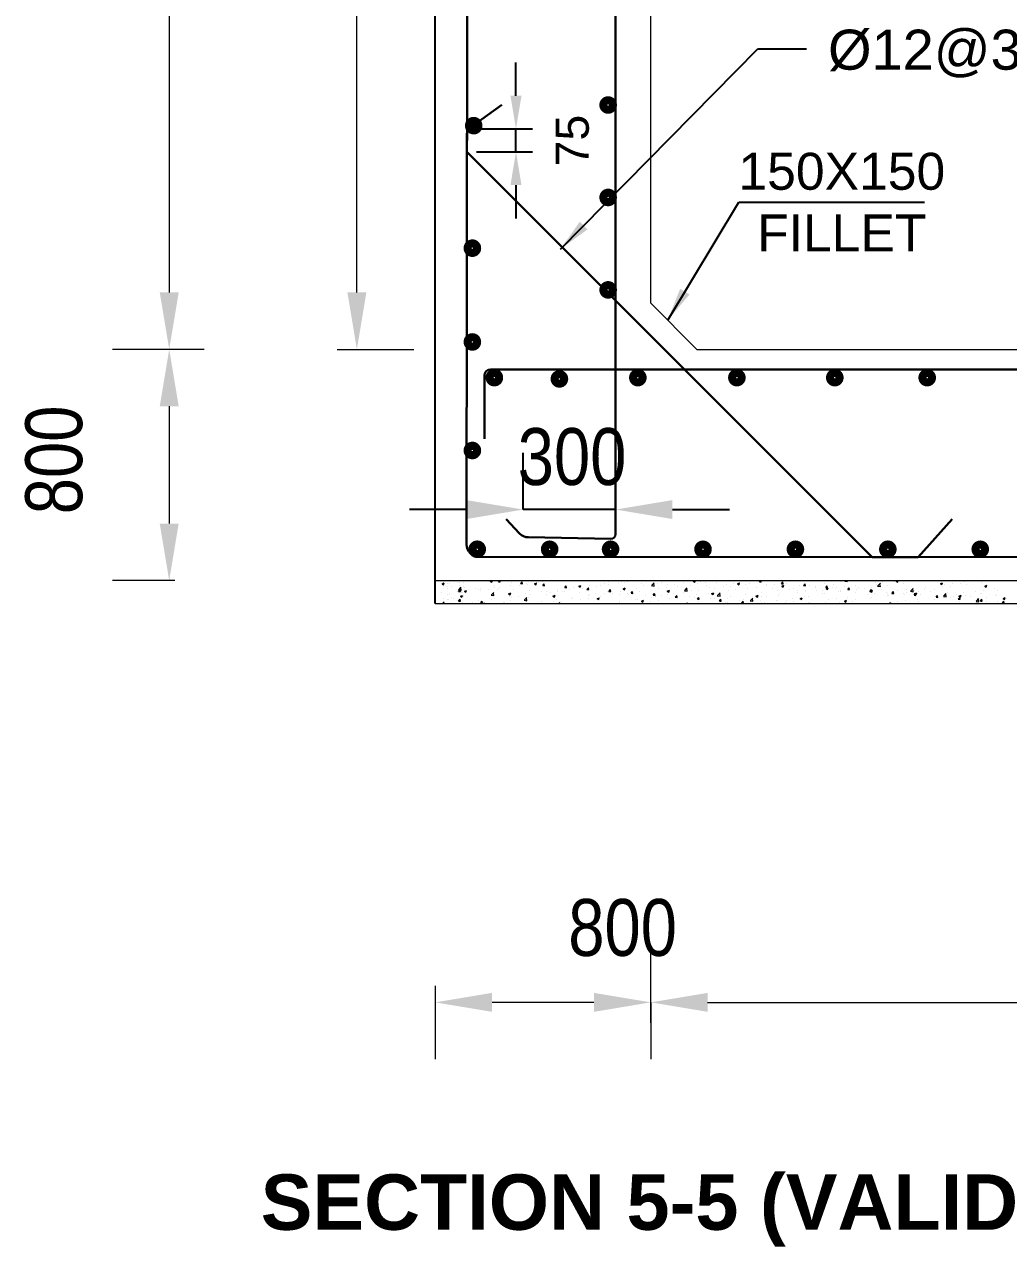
# Model space of a CAD drawing. Extents: x -426260 to 2055400, y -4304674 to -305611.
# Drawn here: x 608563 to 612716, y -1911480 to -1906324 of the extents above; entities that cross this region are included whole.
import ezdxf

# ---------------------------------------------------------------- set-up
doc = ezdxf.new("R2010")
doc.units = 0
doc.header["$LTSCALE"] = 300
doc.header["$MEASUREMENT"] = 0
doc.header["$PDMODE"] = 3
doc.layers.get('DEFPOINTS').update_dxf_attribs({"linetype": 'CONTINUOUS'})
doc.layers.add('Dim', color=7, linetype='CONTINUOUS', lineweight=9)
doc.layers.add('ROD', color=1, linetype='CONTINUOUS', lineweight=30)
doc.layers.add('LINE', color=7, linetype='CONTINUOUS')
doc.layers.add('TXT', color=7, linetype='CONTINUOUS')
doc.styles.add('Arial', font='arial.ttf')
doc.styles.add('DIM', font='isocp3.shx')
doc.styles.add('dimText', font='ARIALN.TTF')
doc.dimstyles.new('dim n_120', dxfattribs={"dimtxt": 240, "dimasz": 240, "dimexe": 240, "dimexo": 150, "dimgap": 100, "dimtad": 2, "dimdec": 0, "dimzin": 0, "dimdsep": 46, "dimtxsty": 'DIM', "dimcen": 350, "dimclrd": 5, "dimclre": 5, "dimclrt": 7, "dimadec": 0, "dimazin": 0, "dimtfac": 1, "dimtdec": 0, "dimtmove": 0, "dimatfit": 3, "dimfxl": 240, "dimfxlon": 1, "dimtolj": 1, "dimtzin": 0, "dimarcsym": 0})
doc.dimstyles.new('dim_70', dxfattribs={"dimtxt": 140, "dimasz": 140, "dimexe": 70, "dimexo": 40, "dimgap": 50, "dimtad": 1, "dimdec": 0, "dimzin": 0, "dimdsep": 46, "dimtxsty": 'Arial', "dimcen": 0.09, "dimclrd": 5, "dimclre": 5, "dimclrt": 7, "dimadec": 0, "dimazin": 0, "dimtfac": 1, "dimtdec": 0, "dimtmove": 0, "dimatfit": 3, "dimfxl": 1, "dimtolj": 1, "dimtzin": 0, "dimarcsym": 0})

# ---------------------------------------------------------------- blocks, each defined once
blk = doc.blocks.new('*D560')
at = {"layer": 'DEFPOINTS', "color": 0, "ltscale": 50, "transparency": 16777216}
for p in [(610430.6, -1906764.9), (610637.2, -1906764.9), (610430.5, -1906862.1)]:
    blk.add_point(p, dxfattribs=at)
at = {"layer": 'Dim', "color": 5, "lineweight": -2, "ltscale": 50, "transparency": 16777216}
for p, q in [((610637.2, -1906624.9), (610637.2, -1906484.9)), ((610470.6, -1906764.9), (610707.2, -1906764.9)), ((610637.2, -1906862.1), (610637.2, -1906764.9)), ((610470.5, -1906862.1), (610707.2, -1906862.1)), ((610637.2, -1907002.1), (610637.2, -1907142.1))]:
    blk.add_line(p, q, dxfattribs=at)
at = {"layer": 'Dim', "color": 5, "ltscale": 50, "transparency": 16777216}
for points in [[(610613.9, -1906624.9), (610660.6, -1906624.9), (610637.2, -1906764.9)], [(610613.9, -1907002.1), (610660.6, -1907002.1), (610637.2, -1906862.1)]]:
    blk.add_solid(points, dxfattribs=at)
at = {"layer": 'Dim', "color": 7, "lineweight": 18, "ltscale": 50, "transparency": 16777216, "insert": (610875.5, -1906813.9), "char_height": 140, "attachment_point": 5, "rotation": 90, "style": 'Arial'}
blk.add_mtext('\\A1;75', dxfattribs=at)
blk = doc.blocks.new('*D561')
at = {"layer": 'DEFPOINTS', "color": 0, "ltscale": 50, "transparency": 16777216}
for p in [(610667.6, -1908370.7), (610667.6, -1908487.3), (611057.6, -1908487.3)]:
    blk.add_point(p, dxfattribs=at)
at = {"layer": 'Dim', "color": 5, "lineweight": -2, "ltscale": 50, "transparency": 16777216}
for p, q in [((610667.6, -1908370.7), (610667.6, -1908130.7)), ((611057.6, -1908370.7), (611057.6, -1908130.7)), ((610427.6, -1908370.7), (610187.6, -1908370.7)), ((611057.6, -1908370.7), (610667.6, -1908370.7)), ((611297.6, -1908370.7), (611537.6, -1908370.7))]:
    blk.add_line(p, q, dxfattribs=at)
at = {"layer": 'Dim', "color": 5, "ltscale": 50, "transparency": 16777216}
for points in [[(610427.6, -1908330.7), (610427.6, -1908410.7), (610667.6, -1908370.7)], [(611297.6, -1908330.7), (611297.6, -1908410.7), (611057.6, -1908370.7)]]:
    blk.add_solid(points, dxfattribs=at)
at = {"layer": 'Dim', "color": 7, "ltscale": 50, "transparency": 16777216, "insert": (610873.8, -1908148.8), "char_height": 240, "attachment_point": 5, "style": 'dimText'}
blk.add_mtext('\\A1;300', dxfattribs=at)

msp = doc.modelspace()

# ---------------------------------------------------------------- linework, layer by layer
at = {"layer": 'Dim', "color": 5, "ltscale": 50}
for p, q in [((609173.9, -1899419.8, 0), (609173.9, -1907454.8, 0)), ((609965.8, -1907454.8), (609965.8, -1903672.5)), ((609321.2, -1907694.8, 0), (608933.9, -1907694.8, 0)), ((609242.3, -1907694.8, 0), (608933.9, -1907694.8, 0)), ((609882.6, -1907694.8), (610205.8, -1907694.8)), ((609173.9, -1907934.8, 0), (609173.9, -1908429.8, 0)), ((609198.2, -1908669.8, 0), (608933.9, -1908669.8, 0)), ((611206.1, -1910535.4, 0), (611206.1, -1910209.7, 0)), ((610296.1, -1910379.4, 0), (610296.1, -1910689.7, 0)), ((610966.1, -1910449.7, 0), (610536.1, -1910449.7, 0)), ((611206.1, -1910449.7, 0), (611206.1, -1910689.7, 0)), ((611446.1, -1910449.7, 0), (615788.9, -1910449.7, 0))]:
    msp.add_line(p, q, dxfattribs=at)
at = {"layer": 'Dim', "color": 2, "ltscale": 50}
for p, q in [((610325.1, -1908683.9, 0), (610334.2, -1908680.4, 0)), ((610329.5, -1908676.6, 0), (610329.5, -1908676.6, 0)), ((610331.5, -1908688.3, 0), (610334.2, -1908680.4, 0)), ((610357.8, -1908681.3, 0), (610357.8, -1908681.3, 0)), ((610390.4, -1908677, 0), (610390.4, -1908677, 0)), ((610398.9, -1908679.5, 0), (610398.9, -1908679.5, 0)), ((610414.7, -1908676.3, 0), (610414.7, -1908676.3, 0)), ((610439.6, -1908670.6, 0), (610439.6, -1908670.6, 0)), ((610528.6, -1908673.2, 0), (610537.7, -1908669.7, 0)), ((610528.6, -1908673.2, 0), (610535.1, -1908677.6, 0)), ((610535.1, -1908677.6, 0), (610537.7, -1908669.7, 0)), ((610563.5, -1908675.1, 0), (610568, -1908669.7, 0)), ((610563.5, -1908675.1, 0), (610571.2, -1908675.8, 0)), ((610571.2, -1908675.8, 0), (610570.1, -1908669.7, 0)), ((610618.2, -1908676.9, 0), (610618.2, -1908676.9, 0)), ((610656.7, -1908683.2, 0), (610663, -1908675.8, 0)), ((610664.4, -1908684, 0), (610662.9, -1908675.8, 0)), ((610680.5, -1908682.6, 0), (610680.5, -1908682.6, 0)), ((610715.5, -1908683.6, 0), (610724.6, -1908680.1, 0)), ((610721.9, -1908688, 0), (610724.5, -1908680.2, 0)), ((610733.2, -1908678.7, 0), (610733.2, -1908678.7, 0)), ((610747.3, -1908673.5, 0), (610747.3, -1908673.5, 0)), ((610957.6, -1908672, 0), (610957.6, -1908672, 0)), ((611011.3, -1908681.2, 0), (611011.3, -1908681.2, 0)), ((611027, -1908674.9, 0), (611027, -1908674.9, 0)), ((611067.8, -1908676.4, 0), (611067.8, -1908676.4, 0)), ((611070.5, -1908669.9, 0), (611082.1, -1908671.7, 0)), ((611078.8, -1908671.5, 0), (611078.8, -1908671.5, 0)), ((611082.1, -1908671.7, 0), (611081.8, -1908669.7, 0)), ((611096.4, -1908677.8, 0), (611096.4, -1908677.8, 0)), ((611108.8, -1908676, 0), (611108.8, -1908676, 0)), ((611141.4, -1908671.7, 0), (611141.4, -1908671.7, 0)), ((611165.8, -1908680.8, 0), (611165.8, -1908680.8, 0)), ((611210.7, -1908690, 0), (611220.8, -1908679.4, 0)), ((611220.8, -1908693.2, 0), (611219.4, -1908680.9, 0)), ((611250.5, -1908678.9, 0), (611250.5, -1908678.9, 0)), ((611343.9, -1908678.4, 0), (611343.9, -1908678.4, 0)), ((611346.5, -1908672.1, 0), (611346.5, -1908672.1, 0)), ((611385.2, -1908672.9, 0), (611393.7, -1908669.7, 0)), ((611385.2, -1908672.9, 0), (611391.6, -1908677.3, 0)), ((611391.6, -1908677.3, 0), (611394.2, -1908669.7, 0)), ((611409.6, -1908670, 0), (611409.6, -1908670, 0)), ((611415.9, -1908675, 0), (611415.9, -1908675, 0)), ((611434.9, -1908679.8, 0), (611434.9, -1908679.8, 0)), ((611484.2, -1908673.4, 0), (611484.2, -1908673.4, 0)), ((611485.3, -1908678, 0), (611485.3, -1908678, 0)), ((611554.7, -1908680.9, 0), (611554.7, -1908680.9, 0)), ((611572, -1908683.4, 0), (611581.1, -1908679.9, 0)), ((611578.4, -1908687.7, 0), (611581.1, -1908679.9, 0)), ((611603.4, -1908672.4, 0), (611603.4, -1908672.4, 0)), ((611664.4, -1908675.2, 0), (611669, -1908669.7, 0)), ((611664.4, -1908675.2, 0), (611672.1, -1908675.9, 0)), ((611672.1, -1908675.9, 0), (611670.9, -1908669.7, 0)), ((611675.5, -1908676.4, 0), (611675.5, -1908676.4, 0)), ((611757.6, -1908683.4, 0), (611763.9, -1908675.9, 0)), ((611765.3, -1908684.1, 0), (611763.8, -1908675.9, 0)), ((611777.7, -1908681.5, 0), (611777.7, -1908681.5, 0)), ((611859.8, -1908670.7, 0), (611859.8, -1908670.7, 0)), ((612006.2, -1908674.9, 0), (612006.2, -1908674.9, 0)), ((612024.5, -1908672.4, 0), (612036, -1908674.2, 0)), ((612025.9, -1908670.9, 0), (612027.1, -1908669.7, 0)), ((612036, -1908674.2, 0), (612035.5, -1908669.7, 0)), ((612053, -1908671.8, 0), (612053, -1908671.8, 0)), ((612153.4, -1908678.8, 0), (612153.4, -1908678.8, 0)), ((612164.7, -1908692.4, 0), (612174.8, -1908681.9, 0)), ((612185.9, -1908674.5, 0), (612185.9, -1908674.5, 0)), ((612235.7, -1908674.4, 0), (612235.7, -1908674.4, 0)), ((612241.7, -1908672.7, 0), (612249.5, -1908669.7, 0)), ((612241.7, -1908672.7, 0), (612248.2, -1908677, 0)), ((612248.1, -1908677, 0), (612250.6, -1908669.7, 0)), ((612272.1, -1908681.2, 0), (612272.1, -1908681.2, 0)), ((612338.8, -1908672.1, 0), (612338.8, -1908672.1, 0)), ((612428.5, -1908683.1, 0), (612437.6, -1908679.6, 0)), ((612435, -1908687.4, 0), (612437.6, -1908679.6, 0)), ((612479.5, -1908682.6, 0), (612479.5, -1908682.6, 0)), ((612512.8, -1908680.8, 0), (612512.8, -1908680.8, 0)), ((612528.7, -1908676.1, 0), (612528.7, -1908676.1, 0)), ((612602.9, -1908679.8, 0), (612602.9, -1908679.8, 0)), ((612670.4, -1908670.1, 0), (612670.4, -1908670.1, 0)), ((610321.3, -1908720, 0), (610321.3, -1908720, 0)), ((610325.1, -1908683.9, 0), (610331.6, -1908688.3, 0)), ((610347.4, -1908727.9, 0), (610347.4, -1908727.9, 0)), ((610349, -1908684.7, 0), (610349, -1908684.7, 0)), ((610349.1, -1908697.1, 0), (610349.1, -1908697.1, 0)), ((610350.2, -1908705, 0), (610350.2, -1908705, 0)), ((610356.2, -1908728.3, 0), (610356.2, -1908728.3, 0)), ((610366.6, -1908694.8, 0), (610366.6, -1908694.8, 0)), ((610390.8, -1908716, 0), (610390.8, -1908716, 0)), ((610394, -1908710.5, 0), (610405.6, -1908712.3, 0)), ((610395, -1908715.8, 0), (610401.2, -1908708.3, 0)), ((610395, -1908715.8, 0), (610402.8, -1908716.5, 0)), ((610395.5, -1908709, 0), (610405.6, -1908698.4, 0)), ((610397.1, -1908707, 0), (610397.1, -1908707, 0)), ((610399.1, -1908690.5, 0), (610399.1, -1908690.5, 0)), ((610402.7, -1908716.5, 0), (610401.2, -1908708.3, 0)), ((610402.7, -1908736.3, 0), (610411.8, -1908732.8, 0)), ((610405.6, -1908712.3, 0), (610404.2, -1908699.9, 0)), ((610405.4, -1908721.8, 0), (610405.4, -1908721.8, 0)), ((610409.1, -1908740.6, 0), (610411.8, -1908732.8, 0)), ((610413.1, -1908719.6, 0), (610413.1, -1908719.6, 0)), ((610416.9, -1908695.8, 0), (610416.9, -1908695.8, 0)), ((610418.5, -1908700.1, 0), (610418.5, -1908700.1, 0)), ((610419.4, -1908715.2, 0), (610428.5, -1908711.7, 0)), ((610419.4, -1908715.2, 0), (610425.9, -1908719.5, 0)), ((610425.8, -1908719.5, 0), (610428.5, -1908711.7, 0)), ((610466.6, -1908702.9, 0), (610466.6, -1908702.9, 0)), ((610480.6, -1908709.9, 0), (610480.6, -1908709.9, 0)), ((610487.5, -1908711, 0), (610487.5, -1908711, 0)), ((610487.9, -1908703, 0), (610487.9, -1908703, 0)), ((610520, -1908706.7, 0), (610520, -1908706.7, 0)), ((610532.8, -1908732, 0), (610544.4, -1908733.8, 0)), ((610534.2, -1908730.5, 0), (610544.4, -1908720, 0)), ((610542.4, -1908689.9, 0), (610542.4, -1908689.9, 0)), ((610544.3, -1908733.8, 0), (610542.9, -1908721.4, 0)), ((610547.4, -1908700.7, 0), (610547.4, -1908700.7, 0)), ((610557.3, -1908705.9, 0), (610557.3, -1908705.9, 0)), ((610569.3, -1908700.3, 0), (610569.3, -1908700.3, 0)), ((610606.2, -1908725.6, 0), (610615.3, -1908722.1, 0)), ((610606.2, -1908725.6, 0), (610612.7, -1908729.9, 0)), ((610612.7, -1908729.9, 0), (610615.3, -1908722.1, 0)), ((610613, -1908692.4, 0), (610613, -1908692.4, 0)), ((610626.7, -1908708.9, 0), (610626.7, -1908708.9, 0)), ((610651.4, -1908689.5, 0), (610651.4, -1908689.5, 0)), ((610656.7, -1908683.2, 0), (610664.5, -1908683.9, 0)), ((610679, -1908725.9, 0), (610679, -1908725.9, 0)), ((610683.9, -1908685.2, 0), (610683.9, -1908685.2, 0)), ((610696.1, -1908711.8, 0), (610696.1, -1908711.8, 0)), ((610699, -1908730, 0), (610699, -1908730, 0)), ((610715.5, -1908683.6, 0), (610721.9, -1908688, 0)), ((610745.7, -1908716.8, 0), (610745.7, -1908716.8, 0)), ((610749.9, -1908691.4, 0), (610757.7, -1908692.1, 0)), ((610749.9, -1908691.4, 0), (610756.2, -1908683.9, 0)), ((610757.7, -1908692.1, 0), (610756.2, -1908684, 0)), ((610764.5, -1908728.5, 0), (610764.5, -1908728.5, 0)), ((610765.5, -1908714.7, 0), (610765.5, -1908714.7, 0)), ((610781.1, -1908719.1, 0), (610781.1, -1908719.1, 0)), ((610793.1, -1908736, 0), (610802.2, -1908732.5, 0)), ((610799.5, -1908740.3, 0), (610802.1, -1908732.5, 0)), ((610811.4, -1908708.4, 0), (610811.4, -1908708.4, 0)), ((610813.6, -1908714.9, 0), (610813.6, -1908714.9, 0)), ((610834.9, -1908717.6, 0), (610834.9, -1908717.6, 0)), ((610840.3, -1908715.4, 0), (610840.3, -1908715.4, 0)), ((610843.2, -1908699.6, 0), (610849.5, -1908692.1, 0)), ((610843.2, -1908699.6, 0), (610851, -1908700.2, 0)), ((610850.9, -1908700.3, 0), (610849.4, -1908692.1, 0)), ((610862.8, -1908708.4, 0), (610862.8, -1908708.4, 0)), ((610878.9, -1908698.7, 0), (610878.9, -1908698.7, 0)), ((610902.3, -1908694.1, 0), (610911.4, -1908690.6, 0)), ((610902.3, -1908694.1, 0), (610908.7, -1908698.4, 0)), ((610904.3, -1908720.6, 0), (610904.3, -1908720.6, 0)), ((610908.7, -1908698.4, 0), (610911.3, -1908690.6, 0)), ((610916.1, -1908702.4, 0), (610916.1, -1908702.4, 0)), ((610936.4, -1908707.7, 0), (610942.7, -1908700.3, 0)), ((610936.4, -1908707.7, 0), (610944.2, -1908708.4, 0)), ((610944.2, -1908708.4, 0), (610942.7, -1908700.3, 0)), ((610944.1, -1908732.8, 0), (610944.1, -1908732.8, 0)), ((610944.9, -1908697.6, 0), (610944.9, -1908697.6, 0)), ((610945.6, -1908689.5, 0), (610945.6, -1908689.5, 0)), ((610947.3, -1908731, 0), (610947.3, -1908731, 0)), ((610973.7, -1908723.5, 0), (610973.7, -1908723.5, 0)), ((610977.5, -1908693.3, 0), (610977.5, -1908693.3, 0)), ((610991.9, -1908689.4, 0), (610991.9, -1908689.4, 0)), ((611009.7, -1908724.5, 0), (611009.7, -1908724.5, 0)), ((611023.1, -1908718, 0), (611023.1, -1908718, 0)), ((611026.7, -1908686.8, 0), (611026.7, -1908686.8, 0)), ((611029.7, -1908715.9, 0), (611035.9, -1908708.4, 0)), ((611029.7, -1908715.9, 0), (611037.5, -1908716.6, 0)), ((611037.4, -1908716.6, 0), (611035.9, -1908708.5, 0)), ((611043.1, -1908726.4, 0), (611043.1, -1908726.4, 0)), ((611074.6, -1908727.3, 0), (611074.6, -1908727.3, 0)), ((611077.2, -1908714.7, 0), (611077.2, -1908714.7, 0)), ((611089.1, -1908704.5, 0), (611098.2, -1908701, 0)), ((611089.1, -1908704.5, 0), (611095.6, -1908708.8, 0)), ((611095.5, -1908708.8, 0), (611098.2, -1908701, 0)), ((611098.9, -1908704.9, 0), (611098.9, -1908704.9, 0)), ((611107.2, -1908723, 0), (611107.2, -1908723, 0)), ((611112.5, -1908729.4, 0), (611112.5, -1908729.4, 0)), ((611122.9, -1908724, 0), (611129.2, -1908716.6, 0)), ((611122.9, -1908724, 0), (611130.7, -1908724.7, 0)), ((611130.7, -1908724.8, 0), (611129.2, -1908716.6, 0)), ((611144, -1908705.6, 0), (611144, -1908705.6, 0)), ((611156.4, -1908716.5, 0), (611156.4, -1908716.5, 0)), ((611174.7, -1908691.9, 0), (611174.7, -1908691.9, 0)), ((611181.9, -1908732.3, 0), (611181.9, -1908732.3, 0)), ((611209.3, -1908691.5, 0), (611220.8, -1908693.3, 0)), ((611209.7, -1908697.3, 0), (611209.7, -1908697.3, 0)), ((611216.2, -1908732.2, 0), (611222.4, -1908724.7, 0)), ((611216.2, -1908732.2, 0), (611223.9, -1908732.9, 0)), ((611223.9, -1908732.9, 0), (611222.4, -1908724.8, 0)), ((611235.2, -1908683.7, 0), (611235.2, -1908683.7, 0)), ((611238.5, -1908705.7, 0), (611238.5, -1908705.7, 0)), ((611271.1, -1908701.4, 0), (611271.1, -1908701.4, 0)), ((611275.6, -1908730.8, 0), (611275.6, -1908730.8, 0)), ((611275.9, -1908714.9, 0), (611285, -1908711.4, 0)), ((611275.9, -1908714.9, 0), (611282.4, -1908719.2, 0)), ((611277.2, -1908687.5, 0), (611277.2, -1908687.5, 0)), ((611282.4, -1908719.2, 0), (611285, -1908711.4, 0)), ((611300.2, -1908724.4, 0), (611300.2, -1908724.4, 0)), ((611304.6, -1908686.6, 0), (611304.6, -1908686.6, 0)), ((611309.4, -1908740.4, 0), (611315.7, -1908732.9, 0)), ((611317.2, -1908741.1, 0), (611315.6, -1908732.9, 0)), ((611320.3, -1908694.9, 0), (611320.3, -1908694.9, 0)), ((611342.3, -1908721.6, 0), (611342.3, -1908721.6, 0)), ((611348, -1908713, 0), (611359.6, -1908714.8, 0)), ((611349.4, -1908711.5, 0), (611359.6, -1908700.9, 0)), ((611359.5, -1908714.7, 0), (611358.1, -1908702.4, 0)), ((611373.9, -1908689.6, 0), (611373.9, -1908689.6, 0)), ((611376, -1908711.4, 0), (611376, -1908711.4, 0)), ((611400.7, -1908731.1, 0), (611400.7, -1908731.1, 0)), ((611402.4, -1908684.1, 0), (611402.4, -1908684.1, 0)), ((611408, -1908713.3, 0), (611408, -1908713.3, 0)), ((611443.3, -1908692.5, 0), (611443.3, -1908692.5, 0)), ((611450, -1908724.6, 0), (611450, -1908724.6, 0)), ((611451.8, -1908698.4, 0), (611451.8, -1908698.4, 0)), ((611462.8, -1908725.3, 0), (611471.9, -1908721.8, 0)), ((611462.8, -1908725.3, 0), (611469.2, -1908729.6, 0)), ((611469.2, -1908729.7, 0), (611471.8, -1908721.8, 0)), ((611475.5, -1908703.6, 0), (611475.5, -1908703.6, 0)), ((611488.2, -1908733, 0), (611498.3, -1908722.4, 0)), ((611498.3, -1908736.3, 0), (611496.8, -1908723.9, 0)), ((611512.7, -1908695.4, 0), (611512.7, -1908695.4, 0)), ((611527.6, -1908685.4, 0), (611527.6, -1908685.4, 0)), ((611532.1, -1908713.8, 0), (611532.1, -1908713.8, 0)), ((611542.3, -1908694.4, 0), (611542.3, -1908694.4, 0)), ((611564.6, -1908709.5, 0), (611564.6, -1908709.5, 0)), ((611572, -1908683.4, 0), (611578.5, -1908687.7, 0)), ((611582.1, -1908698.4, 0), (611582.1, -1908698.4, 0)), ((611606.4, -1908729.4, 0), (611606.4, -1908729.4, 0)), ((611607.9, -1908686.1, 0), (611607.9, -1908686.1, 0)), ((611613.8, -1908703.1, 0), (611613.8, -1908703.1, 0)), ((611624.1, -1908683.8, 0), (611624.1, -1908683.8, 0)), ((611649.6, -1908735.7, 0), (611658.7, -1908732.2, 0)), ((611651.5, -1908701.3, 0), (611651.5, -1908701.3, 0)), ((611656, -1908740.1, 0), (611658.7, -1908732.2, 0)), ((611673.9, -1908719.6, 0), (611673.9, -1908719.6, 0)), ((611693.5, -1908686.8, 0), (611693.5, -1908686.8, 0)), ((611695.9, -1908692.2, 0), (611695.9, -1908692.2, 0)), ((611720.9, -1908704.2, 0), (611720.9, -1908704.2, 0)), ((611728.5, -1908688, 0), (611728.5, -1908688, 0)), ((611740.6, -1908710.5, 0), (611740.6, -1908710.5, 0)), ((611743.5, -1908732.8, 0), (611743.5, -1908732.8, 0)), ((611749.7, -1908723.9, 0), (611749.7, -1908723.9, 0)), ((611757.6, -1908683.4, 0), (611765.4, -1908684, 0)), ((611758.8, -1908693.8, 0), (611767.9, -1908690.3, 0)), ((611758.8, -1908693.8, 0), (611765.3, -1908698.1, 0)), ((611762.9, -1908689.7, 0), (611762.9, -1908689.7, 0)), ((611765.2, -1908698.1, 0), (611767.9, -1908690.3, 0)), ((611790.3, -1908707.1, 0), (611790.3, -1908707.1, 0)), ((611806.3, -1908702.2, 0), (611806.3, -1908702.2, 0)), ((611825.5, -1908710.9, 0), (611825.5, -1908710.9, 0)), ((611825.6, -1908721.9, 0), (611825.6, -1908721.9, 0)), ((611832.3, -1908692.6, 0), (611832.3, -1908692.6, 0)), ((611850.8, -1908691.5, 0), (611857.1, -1908684, 0)), ((611850.8, -1908691.5, 0), (611858.6, -1908692.2, 0)), ((611858.6, -1908692.2, 0), (611857.1, -1908684.1, 0)), ((611858.2, -1908717.7, 0), (611858.2, -1908717.7, 0)), ((611859.7, -1908710.1, 0), (611859.7, -1908710.1, 0)), ((611873.8, -1908692.4, 0), (611873.8, -1908692.4, 0)), ((611901.3, -1908697.9, 0), (611901.3, -1908697.9, 0)), ((611901.7, -1908695.5, 0), (611901.7, -1908695.5, 0)), ((611907.4, -1908711.2, 0), (611907.4, -1908711.2, 0)), ((611929.1, -1908713, 0), (611929.1, -1908713, 0)), ((611932.5, -1908726.4, 0), (611932.5, -1908726.4, 0)), ((611939, -1908726.5, 0), (611939, -1908726.5, 0)), ((611940.6, -1908683.3, 0), (611940.6, -1908683.3, 0)), ((611944.1, -1908699.7, 0), (611950.3, -1908692.2, 0)), ((611944.1, -1908699.7, 0), (611951.9, -1908700.4, 0)), ((611945.6, -1908704.2, 0), (611954.7, -1908700.7, 0)), ((611945.6, -1908704.2, 0), (611952.1, -1908708.5, 0)), ((611951.8, -1908700.4, 0), (611950.3, -1908692.2, 0)), ((611952.1, -1908708.5, 0), (611954.7, -1908700.7, 0)), ((611971.1, -1908698.5, 0), (611971.1, -1908698.5, 0)), ((611977.1, -1908684.9, 0), (611977.1, -1908684.9, 0)), ((611989.5, -1908700.4, 0), (611989.5, -1908700.4, 0)), ((611998.5, -1908715.9, 0), (611998.5, -1908715.9, 0)), ((612004.6, -1908718.2, 0), (612004.6, -1908718.2, 0)), ((612008.3, -1908713.4, 0), (612008.3, -1908713.4, 0)), ((612022.1, -1908696.1, 0), (612022.1, -1908696.1, 0)), ((612037.3, -1908707.8, 0), (612043.6, -1908700.4, 0)), ((612037.3, -1908707.8, 0), (612045.1, -1908708.5, 0)), ((612040.5, -1908701.4, 0), (612040.5, -1908701.4, 0)), ((612045.1, -1908708.6, 0), (612043.6, -1908700.4, 0)), ((612067.9, -1908718.9, 0), (612067.9, -1908718.9, 0)), ((612071.3, -1908689.6, 0), (612071.3, -1908689.6, 0)), ((612072.2, -1908708.5, 0), (612072.2, -1908708.5, 0)), ((612084.1, -1908700.4, 0), (612084.1, -1908700.4, 0)), ((612109.9, -1908704.3, 0), (612109.9, -1908704.3, 0)), ((612119.2, -1908730.1, 0), (612119.2, -1908730.1, 0)), ((612130.6, -1908716, 0), (612136.8, -1908708.5, 0)), ((612130.6, -1908716, 0), (612138.3, -1908716.7, 0)), ((612132.5, -1908714.6, 0), (612141.6, -1908711.1, 0)), ((612132.5, -1908714.6, 0), (612138.9, -1908719, 0)), ((612138.3, -1908716.7, 0), (612136.8, -1908708.6, 0)), ((612137.3, -1908721.8, 0), (612137.3, -1908721.8, 0)), ((612138.9, -1908699.3, 0), (612138.9, -1908699.3, 0)), ((612138.9, -1908719, 0), (612141.5, -1908711.1, 0)), ((612151.7, -1908725.8, 0), (612151.7, -1908725.8, 0)), ((612159.9, -1908687.4, 0), (612159.9, -1908687.4, 0)), ((612163.2, -1908693.9, 0), (612174.8, -1908695.7, 0)), ((612174.8, -1908695.7, 0), (612173.3, -1908683.4, 0)), ((612179.3, -1908707.3, 0), (612179.3, -1908707.3, 0)), ((612201, -1908719.3, 0), (612201, -1908719.3, 0)), ((612203, -1908734.3, 0), (612203, -1908734.3, 0)), ((612204.6, -1908691, 0), (612204.6, -1908691, 0)), ((612206.7, -1908724.7, 0), (612206.7, -1908724.7, 0)), ((612209.6, -1908732.9, 0), (612209.6, -1908732.9, 0)), ((612223.8, -1908724.1, 0), (612230.1, -1908716.7, 0)), ((612223.8, -1908724.1, 0), (612231.6, -1908724.8, 0)), ((612231.6, -1908724.9, 0), (612230, -1908716.7, 0)), ((612248.7, -1908710.2, 0), (612248.7, -1908710.2, 0)), ((612270.5, -1908724.5, 0), (612270.5, -1908724.5, 0)), ((612276.1, -1908727.7, 0), (612276.1, -1908727.7, 0)), ((612283.1, -1908708.5, 0), (612283.1, -1908708.5, 0)), ((612285.4, -1908719.8, 0), (612285.4, -1908719.8, 0)), ((612302, -1908715.4, 0), (612313.5, -1908717.2, 0)), ((612303.4, -1908713.9, 0), (612313.5, -1908703.4, 0)), ((612313.5, -1908717.2, 0), (612312.1, -1908704.9, 0)), ((612315.6, -1908704.2, 0), (612315.6, -1908704.2, 0)), ((612317.1, -1908732.3, 0), (612323.3, -1908724.8, 0)), ((612317.1, -1908732.3, 0), (612324.8, -1908733, 0)), ((612318.1, -1908713.1, 0), (612318.1, -1908713.1, 0)), ((612319.3, -1908725, 0), (612328.4, -1908721.5, 0)), ((612319.3, -1908725, 0), (612325.8, -1908729.4, 0)), ((612324.8, -1908733, 0), (612323.3, -1908724.9, 0)), ((612325.7, -1908729.4, 0), (612328.4, -1908721.5, 0)), ((612337.3, -1908715.4, 0), (612337.3, -1908715.4, 0)), ((612345.5, -1908730.6, 0), (612345.5, -1908730.6, 0)), ((612361.2, -1908706.8, 0), (612361.2, -1908706.8, 0)), ((612364.9, -1908697.7, 0), (612364.9, -1908697.7, 0)), ((612387.5, -1908716.1, 0), (612387.5, -1908716.1, 0)), ((612402.9, -1908707, 0), (612402.9, -1908707, 0)), ((612410.3, -1908740.5, 0), (612416.6, -1908733, 0)), ((612414.9, -1908733.5, 0), (612414.9, -1908733.5, 0)), ((612418, -1908741.2, 0), (612416.5, -1908733, 0)), ((612428.5, -1908683.1, 0), (612435, -1908687.4, 0)), ((612437, -1908693.8, 0), (612437, -1908693.8, 0)), ((612442.1, -1908735.5, 0), (612452.3, -1908724.9, 0)), ((612445.3, -1908733.9, 0), (612445.3, -1908733.9, 0)), ((612447, -1908686.9, 0), (612447, -1908686.9, 0)), ((612452.2, -1908738.7, 0), (612450.8, -1908726.4, 0)), ((612456.9, -1908719, 0), (612456.9, -1908719, 0)), ((612470.4, -1908697.3, 0), (612470.4, -1908697.3, 0)), ((612494.5, -1908727.4, 0), (612494.5, -1908727.4, 0)), ((612506.1, -1908735.4, 0), (612515.2, -1908731.9, 0)), ((612512.6, -1908739.8, 0), (612515.2, -1908731.9, 0)), ((612526.3, -1908721.9, 0), (612526.3, -1908721.9, 0)), ((612535.6, -1908731.4, 0), (612535.6, -1908731.4, 0)), ((612537.2, -1908688.1, 0), (612537.2, -1908688.1, 0)), ((612576.6, -1908716.6, 0), (612576.6, -1908716.6, 0)), ((612595.7, -1908724.9, 0), (612595.7, -1908724.9, 0)), ((612601.3, -1908723.1, 0), (612601.3, -1908723.1, 0)), ((612609.2, -1908712.3, 0), (612609.2, -1908712.3, 0)), ((612615.4, -1908693.5, 0), (612624.5, -1908690, 0)), ((612615.4, -1908693.5, 0), (612621.8, -1908697.8, 0)), ((612621.8, -1908697.9, 0), (612624.4, -1908690, 0)), ((612658.4, -1908705.8, 0), (612658.4, -1908705.8, 0)), ((612659.1, -1908732.3, 0), (612659.1, -1908732.3, 0)), ((612665.1, -1908727.8, 0), (612665.1, -1908727.8, 0)), ((612668.8, -1908713.3, 0), (612668.8, -1908713.3, 0)), ((610327.7, -1908767.2, 0), (610334.1, -1908760.5, 0)), ((610331.6, -1908760.5, 0), (610331.6, -1908760.5, 0)), ((610332.4, -1908746.1, 0), (610332.4, -1908746.1, 0)), ((610333.2, -1908767.2, 0), (610332.6, -1908762, 0)), ((610348.6, -1908748.3, 0), (610348.6, -1908748.3, 0)), ((610352.5, -1908748.5, 0), (610352.5, -1908748.5, 0)), ((610364.9, -1908741.8, 0), (610364.9, -1908741.8, 0)), ((610373.6, -1908746, 0), (610373.6, -1908746, 0)), ((610393.2, -1908766.5, 0), (610393.2, -1908766.5, 0)), ((610395, -1908756.6, 0), (610401.3, -1908749.1, 0)), ((610395, -1908756.6, 0), (610402.8, -1908757.2, 0)), ((610401, -1908763.4, 0), (610401, -1908763.4, 0)), ((610402.8, -1908757.3, 0), (610401.2, -1908749.1, 0)), ((610402.7, -1908736.3, 0), (610409.2, -1908740.6, 0)), ((610411.5, -1908762.9, 0), (610411.5, -1908762.9, 0)), ((610414.1, -1908735.3, 0), (610414.1, -1908735.3, 0)), ((610415.3, -1908739.1, 0), (610415.3, -1908739.1, 0)), ((610453.3, -1908762.3, 0), (610453.3, -1908762.3, 0)), ((610479, -1908753.1, 0), (610479, -1908753.1, 0)), ((610485.8, -1908758, 0), (610485.8, -1908758, 0)), ((610488.3, -1908764.7, 0), (610494.5, -1908757.2, 0)), ((610488.3, -1908764.7, 0), (610496, -1908765.4, 0)), ((610496, -1908765.4, 0), (610494.5, -1908757.3, 0)), ((610497.8, -1908767.2, 0), (610506.1, -1908764, 0)), ((610505, -1908767.2, 0), (610506.1, -1908764, 0)), ((610535.1, -1908751.5, 0), (610535.1, -1908751.5, 0)), ((610545.8, -1908744, 0), (610545.8, -1908744, 0)), ((610586.3, -1908767.2, 0), (610587.8, -1908765.4, 0)), ((610588.1, -1908767.2, 0), (610587.7, -1908765.5, 0)), ((610611.4, -1908735.7, 0), (610611.4, -1908735.7, 0)), ((610612.9, -1908754.5, 0), (610612.9, -1908754.5, 0)), ((610617.2, -1908740.7, 0), (610617.2, -1908740.7, 0)), ((610649.7, -1908736.4, 0), (610649.7, -1908736.4, 0)), ((610671.5, -1908753.5, 0), (610683.1, -1908755.3, 0)), ((610673, -1908752, 0), (610683.1, -1908741.5, 0)), ((610683.1, -1908755.3, 0), (610681.6, -1908743, 0)), ((610688.7, -1908741.5, 0), (610688.7, -1908741.5, 0)), ((610744.1, -1908760, 0), (610744.1, -1908760, 0)), ((610779.4, -1908766.1, 0), (610779.4, -1908766.1, 0)), ((610793.1, -1908736, 0), (610799.5, -1908740.3, 0)), ((610795.7, -1908757, 0), (610795.7, -1908757, 0)), ((610809.8, -1908751.7, 0), (610809.8, -1908751.7, 0)), ((610817.8, -1908767.2, 0), (610821.8, -1908763, 0)), ((610820.7, -1908767.2, 0), (610820.4, -1908764.5, 0)), ((610828.6, -1908759.7, 0), (610828.6, -1908759.7, 0)), ((610871.5, -1908744, 0), (610871.5, -1908744, 0)), ((610877.3, -1908742, 0), (610877.3, -1908742, 0)), ((610910.7, -1908748.8, 0), (610910.7, -1908748.8, 0)), ((610943.3, -1908744.6, 0), (610943.3, -1908744.6, 0)), ((610979.9, -1908746.4, 0), (610989, -1908742.9, 0)), ((610979.9, -1908746.4, 0), (610986.3, -1908750.8, 0)), ((610986.3, -1908750.8, 0), (610988.9, -1908742.9, 0)), ((610992.5, -1908738.1, 0), (610992.5, -1908738.1, 0)), ((611072.7, -1908763.5, 0), (611072.7, -1908763.5, 0)), ((611075.7, -1908758, 0), (611075.7, -1908758, 0)), ((611142.4, -1908748.9, 0), (611142.4, -1908748.9, 0)), ((611148.6, -1908750.4, 0), (611148.6, -1908750.4, 0)), ((611166.7, -1908756.8, 0), (611175.8, -1908753.3, 0)), ((611166.7, -1908756.8, 0), (611173.2, -1908761.2, 0)), ((611173.1, -1908761.2, 0), (611175.8, -1908753.3, 0)), ((611204.3, -1908757, 0), (611204.3, -1908757, 0)), ((611208.1, -1908740.5, 0), (611208.1, -1908740.5, 0)), ((611224.4, -1908737.4, 0), (611224.4, -1908737.4, 0)), ((611236.9, -1908752.7, 0), (611236.9, -1908752.7, 0)), ((611251.3, -1908735.2, 0), (611251.3, -1908735.2, 0)), ((611286.1, -1908746.2, 0), (611286.1, -1908746.2, 0)), ((611309.4, -1908740.4, 0), (611317.2, -1908741, 0)), ((611320.7, -1908738.2, 0), (611320.7, -1908738.2, 0)), ((611340.8, -1908764.9, 0), (611340.8, -1908764.9, 0)), ((611353.6, -1908767.2, 0), (611362.6, -1908763.7, 0)), ((611361.4, -1908767.2, 0), (611362.6, -1908763.7, 0)), ((611368.2, -1908735.4, 0), (611368.2, -1908735.4, 0)), ((611390.1, -1908741.1, 0), (611390.1, -1908741.1, 0)), ((611402.7, -1908748.5, 0), (611408.9, -1908741, 0)), ((611402.7, -1908748.5, 0), (611410.4, -1908749.2, 0)), ((611406.4, -1908756.6, 0), (611406.4, -1908756.6, 0)), ((611410.4, -1908749.2, 0), (611408.9, -1908741.1, 0)), ((611459.5, -1908744, 0), (611459.5, -1908744, 0)), ((611473.9, -1908746.9, 0), (611473.9, -1908746.9, 0)), ((611486.7, -1908734.5, 0), (611498.3, -1908736.3, 0)), ((611495.9, -1908756.7, 0), (611502.2, -1908749.2, 0)), ((611495.9, -1908756.7, 0), (611503.7, -1908757.3, 0)), ((611497.9, -1908765.1, 0), (611497.9, -1908765.1, 0)), ((611503.6, -1908757.4, 0), (611502.1, -1908749.2, 0)), ((611522.3, -1908762.9, 0), (611522.3, -1908762.9, 0)), ((611528.9, -1908747, 0), (611528.9, -1908747, 0)), ((611530.4, -1908760.8, 0), (611530.4, -1908760.8, 0)), ((611540.7, -1908737.7, 0), (611540.7, -1908737.7, 0)), ((611579.6, -1908754.3, 0), (611579.6, -1908754.3, 0)), ((611589.1, -1908764.8, 0), (611595.4, -1908757.4, 0)), ((611589.1, -1908764.8, 0), (611596.9, -1908765.5, 0)), ((611596.9, -1908765.6, 0), (611595.4, -1908757.4, 0)), ((611598.1, -1908749.9, 0), (611598.1, -1908749.9, 0)), ((611598.3, -1908749.9, 0), (611598.3, -1908749.9, 0)), ((611625.5, -1908756, 0), (611637, -1908757.8, 0)), ((611626.9, -1908754.5, 0), (611637.1, -1908744, 0)), ((611637, -1908757.8, 0), (611635.6, -1908745.4, 0)), ((611649.6, -1908735.7, 0), (611656.1, -1908740.1, 0)), ((611661.8, -1908743.5, 0), (611661.8, -1908743.5, 0)), ((611667.7, -1908752.8, 0), (611667.7, -1908752.8, 0)), ((611672.3, -1908762.9, 0), (611672.3, -1908762.9, 0)), ((611673.9, -1908736.9, 0), (611673.9, -1908736.9, 0)), ((611687.3, -1908767.2, 0), (611688.7, -1908765.5, 0)), ((611688.9, -1908767.2, 0), (611688.6, -1908765.6, 0)), ((611694.3, -1908739.2, 0), (611694.3, -1908739.2, 0)), ((611705, -1908765.5, 0), (611705, -1908765.5, 0)), ((611737.1, -1908755.8, 0), (611737.1, -1908755.8, 0)), ((611739, -1908753.8, 0), (611739, -1908753.8, 0)), ((611774.2, -1908767.2, 0), (611775.8, -1908765.5, 0)), ((611774.4, -1908767.2, 0), (611774.3, -1908767, 0)), ((611780.9, -1908752.4, 0), (611780.9, -1908752.4, 0)), ((611804.7, -1908745.4, 0), (611804.7, -1908745.4, 0)), ((611806.5, -1908758.7, 0), (611806.5, -1908758.7, 0)), ((611836.4, -1908746.1, 0), (611845.5, -1908742.6, 0)), ((611836.4, -1908746.1, 0), (611842.9, -1908750.5, 0)), ((611842.8, -1908750.5, 0), (611845.5, -1908742.6, 0)), ((611856.7, -1908739.4, 0), (611856.7, -1908739.4, 0)), ((611872.2, -1908735.7, 0), (611872.2, -1908735.7, 0)), ((611873.2, -1908762.5, 0), (611873.2, -1908762.5, 0)), ((611875.9, -1908761.6, 0), (611875.9, -1908761.6, 0)), ((611945.2, -1908764.6, 0), (611945.2, -1908764.6, 0)), ((611955.3, -1908751.6, 0), (611955.3, -1908751.6, 0)), ((611987.9, -1908747.4, 0), (611987.9, -1908747.4, 0)), ((612003.1, -1908761.5, 0), (612003.1, -1908761.5, 0)), ((612023.2, -1908756.5, 0), (612032.3, -1908753, 0)), ((612023.2, -1908756.5, 0), (612029.7, -1908760.9, 0)), ((612029.7, -1908760.9, 0), (612032.3, -1908753, 0)), ((612037.1, -1908740.9, 0), (612037.1, -1908740.9, 0)), ((612057.9, -1908758.9, 0), (612057.9, -1908758.9, 0)), ((612070.6, -1908751.7, 0), (612070.6, -1908751.7, 0)), ((612133.8, -1908745.9, 0), (612133.8, -1908745.9, 0)), ((612137.3, -1908742.6, 0), (612137.3, -1908742.6, 0)), ((612210.1, -1908766.9, 0), (612219.2, -1908763.4, 0)), ((612210.1, -1908766.9, 0), (612210.4, -1908767.2, 0)), ((612217.9, -1908767.2, 0), (612219.1, -1908763.4, 0)), ((612248.9, -1908759.8, 0), (612248.9, -1908759.8, 0)), ((612281.4, -1908755.5, 0), (612281.4, -1908755.5, 0)), ((612330.7, -1908749, 0), (612330.7, -1908749, 0)), ((612335.7, -1908758.6, 0), (612335.7, -1908758.6, 0)), ((612401.3, -1908750.3, 0), (612401.3, -1908750.3, 0)), ((612410.3, -1908740.5, 0), (612418.1, -1908741.1, 0)), ((612412.8, -1908738.2, 0), (612412.8, -1908738.2, 0)), ((612440.7, -1908737, 0), (612452.3, -1908738.8, 0)), ((612468.9, -1908740.6, 0), (612468.9, -1908740.6, 0)), ((612484.3, -1908736.5, 0), (612484.3, -1908736.5, 0)), ((612503.5, -1908748.6, 0), (612509.8, -1908741.2, 0)), ((612503.5, -1908748.6, 0), (612511.3, -1908749.3, 0)), ((612506.1, -1908735.4, 0), (612512.6, -1908739.8, 0)), ((612507.5, -1908758.4, 0), (612507.5, -1908758.4, 0)), ((612511.3, -1908749.3, 0), (612509.8, -1908741.2, 0)), ((612553.7, -1908739.4, 0), (612553.7, -1908739.4, 0)), ((612575, -1908763.6, 0), (612575, -1908763.6, 0)), ((612579.4, -1908758.5, 0), (612591, -1908760.3, 0)), ((612580.9, -1908757, 0), (612591, -1908746.4, 0)), ((612583.3, -1908745.4, 0), (612583.3, -1908745.4, 0)), ((612591, -1908760.3, 0), (612589.5, -1908747.9, 0)), ((612596.8, -1908756.8, 0), (612603.1, -1908749.3, 0)), ((612596.8, -1908756.8, 0), (612604.6, -1908757.5, 0)), ((612599.7, -1908766.4, 0), (612599.7, -1908766.4, 0)), ((612604.5, -1908757.5, 0), (612603, -1908749.4, 0)), ((612623.1, -1908742.3, 0), (612623.1, -1908742.3, 0)), ((612624.2, -1908757.1, 0), (612624.2, -1908757.1, 0)), ((612667.2, -1908756.6, 0), (612667.2, -1908756.6, 0)), ((612690, -1908764.9, 0), (612696.3, -1908757.5, 0)), ((612690, -1908764.9, 0), (612697.8, -1908765.6, 0)), ((612690.2, -1908760.9, 0), (612690.2, -1908760.9, 0)), ((612692.5, -1908745.3, 0), (612692.5, -1908745.3, 0)), ((612693, -1908745.8, 0), (612702.1, -1908742.3, 0)), ((612693, -1908745.8, 0), (612699.4, -1908750.2, 0)), ((612697.8, -1908765.7, 0), (612696.3, -1908757.5, 0)), ((612699.4, -1908750.2, 0), (612702, -1908742.3, 0)), ((612706.3, -1908746.3, 0), (612706.3, -1908746.3, 0))]:
    msp.add_line(p, q, dxfattribs=at)
at = {"layer": 'Dim', "color": 5, "ltscale": 50}
for points in [[(609133.9, -1907454.8, 0), (609213.9, -1907454.8, 0), (609173.9, -1907694.8, 0)], [(609925.8, -1907454.8), (610005.8, -1907454.8), (609965.8, -1907694.8)], [(609133.9, -1907934.8, 0), (609213.9, -1907934.8, 0), (609173.9, -1907694.8, 0)], [(609133.9, -1908429.8, 0), (609213.9, -1908429.8, 0), (609173.9, -1908669.8, 0)], [(610536.1, -1910409.7, 0), (610536.1, -1910489.7, 0), (610296.1, -1910449.7, 0)], [(610966.1, -1910409.7, 0), (610966.1, -1910489.7, 0), (611206.1, -1910449.7, 0)], [(611446.1, -1910409.7, 0), (611446.1, -1910489.7, 0), (611206.1, -1910449.7, 0)]]:
    msp.add_solid(points, dxfattribs=at)
at = {"layer": 'LINE'}
msp.add_line((610296.1, -1908767.3, 0), (610295.9, -1899179.8, 0), dxfattribs=at)
at = {"layer": 'LINE', "lineweight": 18}
for p, q in [((611206.1, -1907499.8, 0), (611206.1, -1899179.8, 0)), ((611401.1, -1907694.8, 0), (611206.1, -1907499.8, 0)), ((611401.1, -1907694.8, 0), (615833.9, -1907694.8, 0)), ((610296.1, -1908669.8, 0), (616938.9, -1908669.3, 0)), ((610296.1, -1908767.3, 0), (616938.9, -1908766.8, 0))]:
    msp.add_line(p, q, dxfattribs=at)
at = {"layer": 'LINE', "lineweight": 18, "elevation": 0}
msp.add_lwpolyline([(610296.1, -1908669.8), (616938.9, -1908669.8)], dxfattribs=at)
at = {"layer": 'ROD'}
for p, q in [((610429, -1908518.4, 0), (610437.1, -1899355.4, 0)), ((611057.6, -1908474.9, 0), (611057.6, -1899356.8, 0)), ((610503.9, -1907805.3, 0), (610503.9, -1908072.3, 0)), ((613611.8, -1907779.3, 0), (610529.9, -1907779.3, 0)), ((610595.4, -1908410.5, 0), (610652.6, -1908471.4, 0)), ((610689.5, -1908487.8, 0), (611038.1, -1908494.4, 0)), ((613611.8, -1908572.3, 0), (610481, -1908570.4, 0))]:
    msp.add_line(p, q, dxfattribs=at)
at = {"layer": 'ROD', "elevation": 0}
for points in [[(610551.9, -1906983.5), (610430.5, -1906862.1), (610430.5, -1906862.1), (610430.6, -1906768.8), (610577, -1906663.5)], [(612139.8, -1908571.4), (610430.5, -1906862.1)], [(612139.8, -1908571.4), (612334.8, -1908571.4), (612477.8, -1908411.1)]]:
    msp.add_lwpolyline(points, dxfattribs=at)
at = {"layer": 'ROD', "const_width": 39.9, "elevation": 0}
for points in [[(611042.4, -1906658.5, -1), (611009.8, -1906669.4, -1)], [(610474.7, -1906744.5, -1), (610443, -1906757.6, -1)], [(611042.4, -1907048.5, -1), (611009.8, -1907059.4, -1)], [(610469.1, -1907261.3, -1), (610437.4, -1907274.5, -1)], [(611042.4, -1907449.4, 1), (611009.8, -1907438.5, 1)], [(610469.1, -1907657, -1), (610437.4, -1907670.2, -1)], [(610562.2, -1907808.7, -1), (610529.7, -1907819.6, -1)], [(610836.8, -1907814, -1), (610804.2, -1907824.9, -1)], [(611167.8, -1907808.7, -1), (611135.2, -1907819.6, -1)], [(611585.7, -1907808.7, -1), (611553.2, -1907819.6, -1)], [(611998.9, -1907808.7, -1), (611966.3, -1907819.6, -1)], [(612388.9, -1907808.7, -1), (612356.3, -1907819.6, -1)], [(610469.1, -1908114.9, -1), (610437.4, -1908128.1, -1)], [(610490, -1908532.8, -1), (610457.4, -1908543.6, -1)], [(610795.6, -1908532.8, -1), (610763.1, -1908543.6, -1)], [(611052.7, -1908532.8, -1), (611020.2, -1908543.6, -1)], [(611442.7, -1908532.8, -1), (611410.2, -1908543.6, -1)], [(611832.7, -1908532.8, -1), (611800.2, -1908543.6, -1)], [(612222.7, -1908532.8, -1), (612190.2, -1908543.6, -1)], [(612612.7, -1908532.8, -1), (612580.2, -1908543.6, -1)]]:
    msp.add_lwpolyline(points, format="xyb", close=True, dxfattribs=at)
at = {"layer": 'ROD'}
for centre, radius, start, end in [((610529.9, -1907805.3, 0), 26, 90, 180), ((610690.5, -1908435.8, 0), 52, 223.2253, 268.9104), ((611038.1, -1908474.9, 0), 19.5, 270, 0), ((610481, -1908518.4, 0), 52, 179.9495, 269.9651)]:
    msp.add_arc(centre, radius, start, end, dxfattribs=at)

# ---------------------------------------------------------------- texts
at = {"layer": 'Dim', "color": 7, "ltscale": 50, "insert": (608688.3, -1908161.3, 0), "char_height": 240, "attachment_point": 5, "rotation": 90, "style": 'dimText'}
msp.add_mtext('\\A1;800', dxfattribs=at)
at = {"layer": 'Dim', "color": 7, "ltscale": 50, "insert": (611087.2, -1910135.4, 0), "char_height": 240, "attachment_point": 5, "style": 'dimText'}
msp.add_mtext('\\A1;800', dxfattribs=at)
at = {"layer": 'TXT', "color": 0, "attachment_point": 4, "style": 'Arial'}
for s, insert, char_height, width in [('%%C12@300C/C', (611954.1, -1906447.5, 0), 169, 1753.522), ('\\pxqc;150X150\\PFILLET', (611516, -1907073.6, 0), 156, 992.43)]:
    msp.add_mtext(s, dxfattribs=dict(at, insert=insert, char_height=char_height, width=width))
at = {"layer": 'TXT', "color": 0, "insert": (609560.1, -1911327.6, 0), "char_height": 130, "width": 12654.453, "attachment_point": 4}
msp.add_mtext('\\A1;{\\fArial|b1|i0|c0|p34;\\H1.8x;\\C6;SECTION 5-5 (VALID FOR 1200 LENGTH IN WING WALL PORTION)\\fArial|b0|i0|c0|p34;\\H0.9726x; }', dxfattribs=at)

# ---------------------------------------------------------------- dimensions: what is measured, and where the dimension line sits
at = {"layer": 'Dim', "lineweight": 18, "ltscale": 50}
dim = msp.add_linear_dim(base=(610637.2, -1906764.9, 0), p1=(610430.5, -1906862.1, 0), p2=(610430.6, -1906764.9, 0), angle=90, text='75', dimstyle='dim_70', override={"dimtxsty": 'Arial', "dimtmove": 2}, dxfattribs=at)
dim.commit()
dim.dimension.update_dxf_attribs({"geometry": '*D560', "text_midpoint": (610875.5, -1906813.9, 0), "dimtype": 160})
at = {"layer": 'Dim', "ltscale": 50}
dim = msp.add_linear_dim(base=(610667.6, -1908370.7, 0), p1=(611057.6, -1908487.3, 0), p2=(610667.6, -1908487.3, 0), text='300', dimstyle='dim n_120', override={"dimgap": 10, "dimtxsty": 'dimText', "dimtmove": 2}, dxfattribs=at)
dim.commit()
dim.dimension.update_dxf_attribs({"geometry": '*D561', "text_midpoint": (610873.8, -1908148.8, 0), "dimtype": 160})

# ---------------------------------------------------------------- leaders
at = {"layer": 'Dim'}
for points in [[(610824.8, -1907272, 0), (611658.2, -1906427.5, 0), (611863.1, -1906427.5, 0)], [(611277.6, -1907571.4, 0), (611577.5, -1907073.6, 0), (612361.5, -1907073.6, 0)]]:
    msp.add_leader(points, dimstyle='dim_70', dxfattribs=at)

doc.saveas('drawing.dxf')
